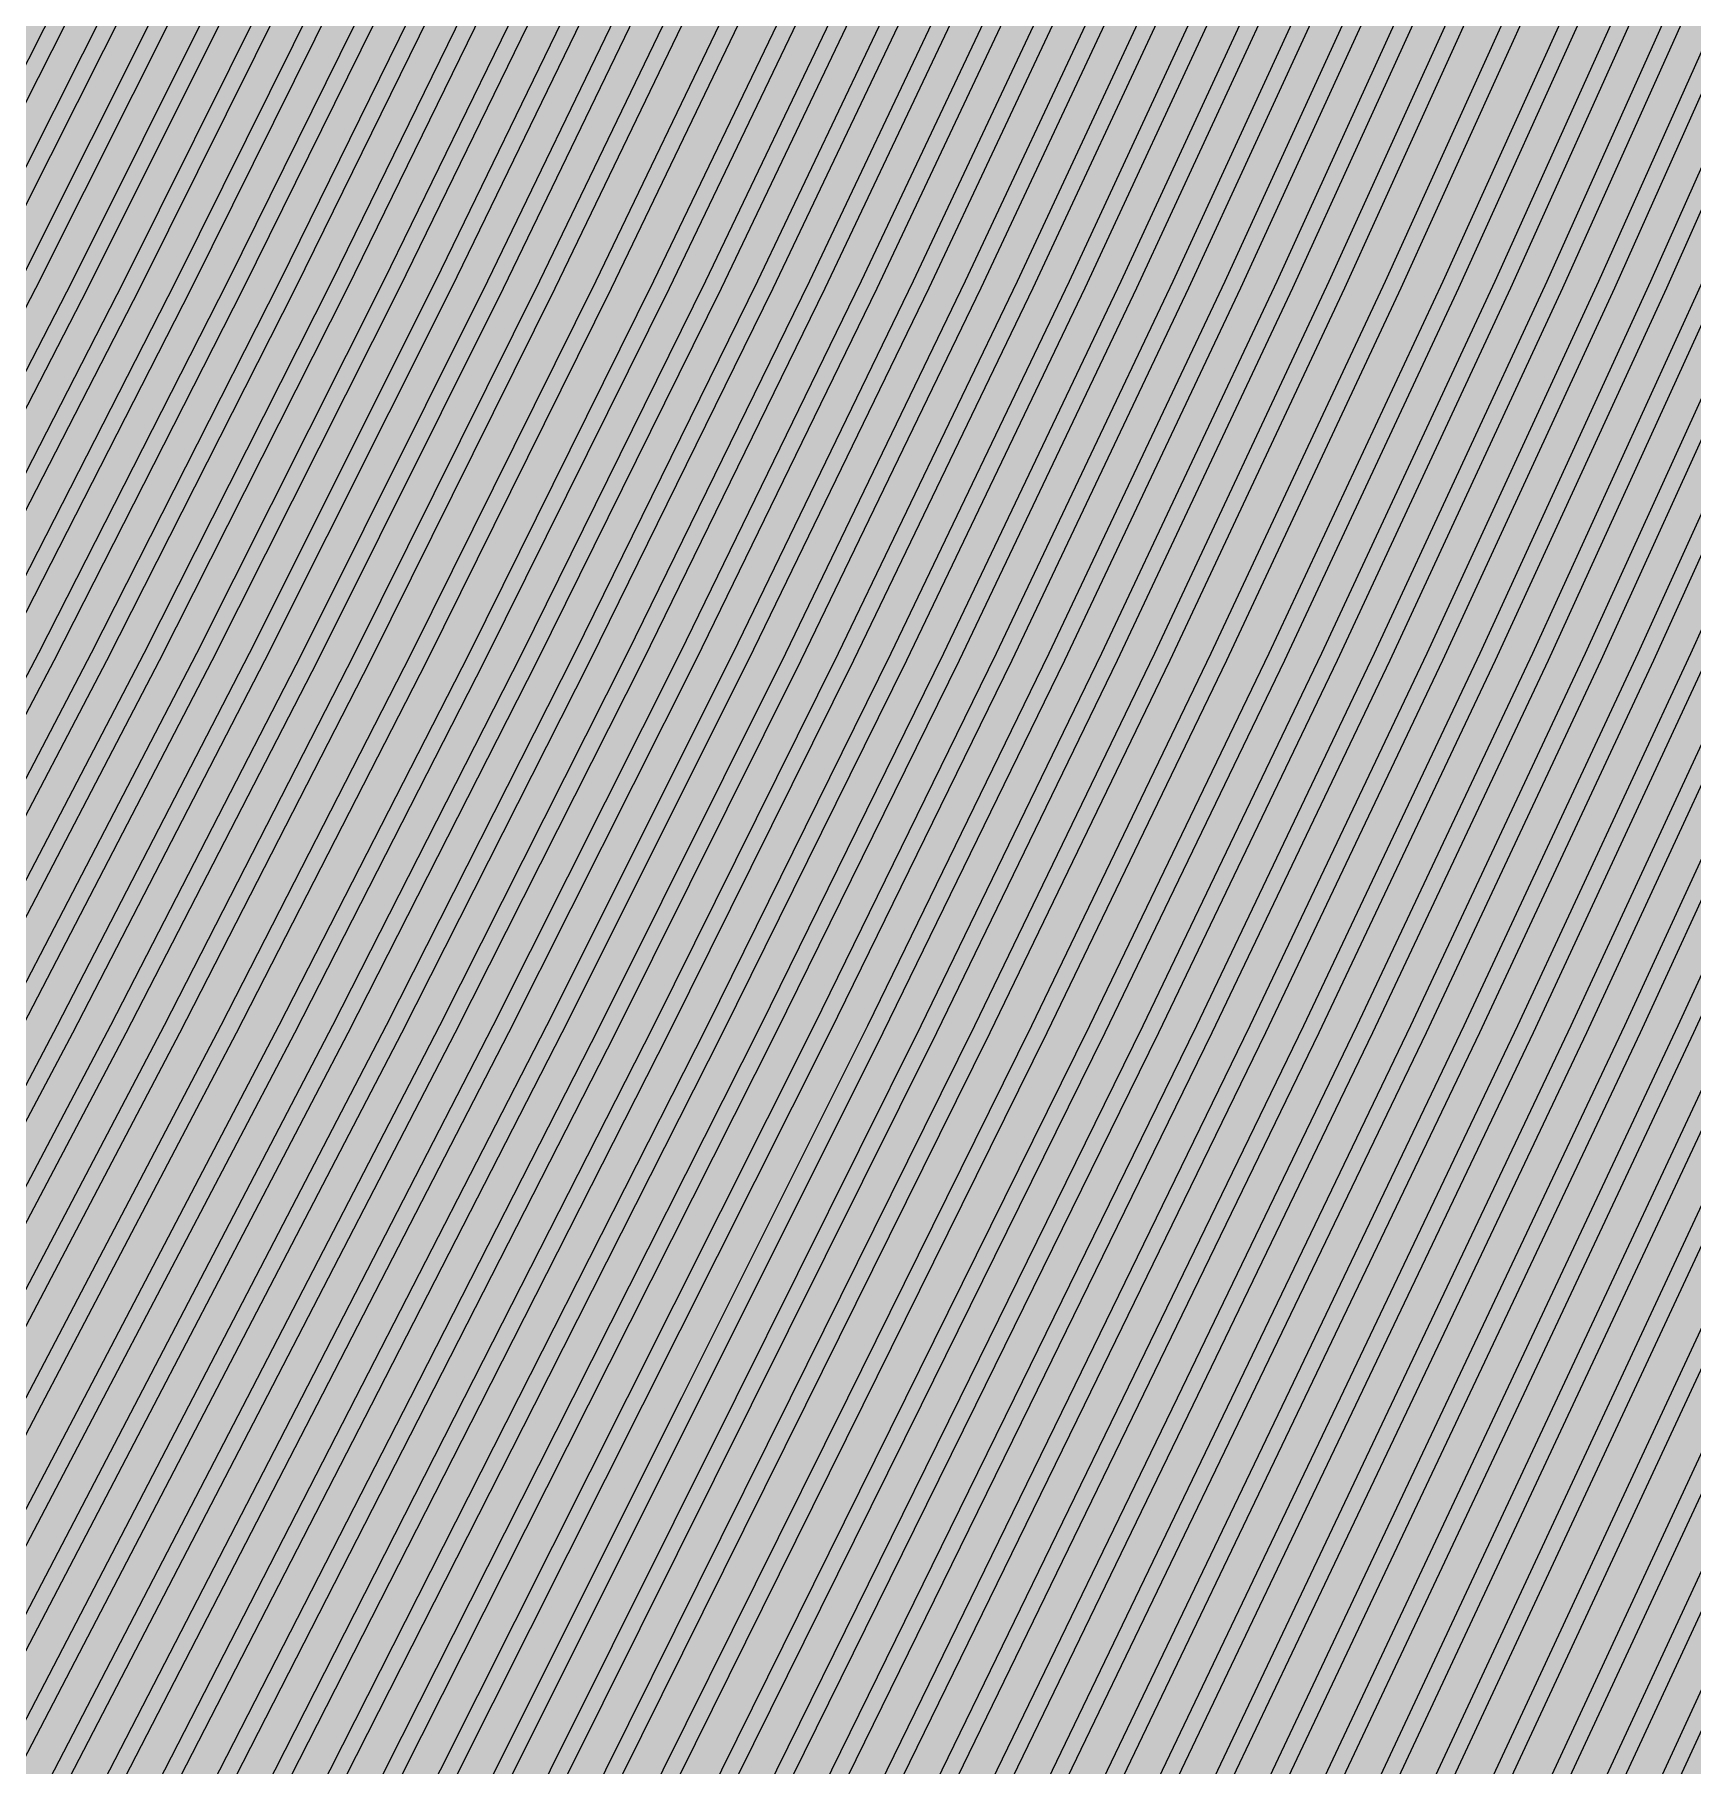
# Model space of a CAD drawing. Header units: metres. Extents: x -7231 to 10969, y -37556 to 1873.
# Drawn here: x -53.7 to 142.4, y -1810.8 to -1606.2 of the extents above; entities that cross this region are included whole.
import ezdxf

# ---------------------------------------------------------------- set-up
doc = ezdxf.new("R2010")
doc.units = ezdxf.units.M
doc.layers.add('Metal1', color=4, linetype='CONTINUOUS')
doc.layers.add('Polyimide', color=7, linetype='CONTINUOUS')

msp = doc.modelspace()

# ---------------------------------------------------------------- hatches: boundary and pattern name
at = {"layer": 'Polyimide'}
msp.add_hatch(color=7, dxfattribs=at).paths.add_polyline_path([(4065.69, -468), (4066.67, -501.99), (4068.51, -535.99), (4071.41, -569.99), (4075.54, -603.99), (4081.04, -637.99), (4088.01, -671.99), (4096.52, -705.98), (4106.62, -739.98), (4118.33, -773.98), (4131.63, -807.98), (4146.49, -841.98), (4162.87, -875.98), (4180.68, -909.97), (4199.83, -943.97), (4220.22, -977.97), (4241.73, -1011.97), (4264.21, -1045.97), (4287.52, -1079.96), (4311.51, -1113.96), (4336.01, -1147.96), (4360.86, -1181.96), (4385.88, -1215.96), (4410.89, -1249.96), (4435.74, -1283.95), (4460.24, -1317.95), (4484.23, -1351.95), (4507.54, -1385.95), (4530.02, -1419.95), (4551.53, -1453.94), (4571.92, -1487.94), (4591.07, -1521.94), (4608.88, -1555.94), (4625.26, -1589.94), (4640.12, -1623.94), (4653.42, -1657.93), (4665.13, -1691.93), (4675.23, -1725.93), (4683.74, -1759.93), (4690.71, -1793.93), (4696.21, -1827.93), (4700.34, -1861.92), (4703.24, -1895.92), (4705.08, -1929.92), (4706.06, -1963.92), (4706.44, -1997.92), (4706.5, -2031.91), (4706.5, -4793.02), (4709.95, -4838.39), (4720.22, -4882.71), (4737.08, -4924.98), (4760.13, -4964.2), (4788.85, -4999.49), (4822.58, -5030.03), (4860.53, -5055.12), (4901.85, -5074.18), (4901.85, -5074.18), (4970.68, -5105.23), (5034.7, -5145.26), (5092.76, -5193.54), (5143.8, -5249.19), (5186.89, -5311.2), (5221.24, -5378.44), (5246.23, -5449.69), (5261.41, -5523.66), (5266.5, -5599), (5261.41, -5674.34), (5246.23, -5748.31), (5221.24, -5819.56), (5186.89, -5886.8), (5143.8, -5948.81), (5092.76, -6004.46), (5034.7, -6052.74), (4970.68, -6092.77), (4901.85, -6123.82), (4860.53, -6142.88), (4822.58, -6167.97), (4788.85, -6198.51), (4760.13, -6233.8), (4737.08, -6273.02), (4720.22, -6315.29), (4709.95, -6359.61), (4706.5, -6404.98), (4706.5, -9221.52), (4709.95, -9266.88), (4720.22, -9311.21), (4737.08, -9353.47), (4760.13, -9392.7), (4788.85, -9427.98), (4822.58, -9458.52), (4860.53, -9483.61), (4901.85, -9502.67), (4970.68, -9533.72), (5034.7, -9573.75), (5092.76, -9622.03), (5143.8, -9677.68), (5186.89, -9739.69), (5221.24, -9806.94), (5246.23, -9878.19), (5261.41, -9952.16), (5266.5, -10027.49), (5261.41, -10102.83), (5246.23, -10176.8), (5221.24, -10248.05), (5186.89, -10315.3), (5143.8, -10377.31), (5092.76, -10432.96), (5034.7, -10481.24), (4970.68, -10521.27), (4901.85, -10552.32), (4860.53, -10571.38), (4822.58, -10596.46), (4788.85, -10627), (4760.13, -10662.29), (4737.08, -10701.52), (4720.22, -10743.78), (4709.95, -10788.1), (4706.5, -10833.47), (4706.5, -13650.01), (4709.95, -13695.38), (4720.22, -13739.7), (4737.08, -13781.96), (4760.13, -13821.19), (4788.85, -13856.48), (4822.58, -13887.02), (4860.53, -13912.11), (4901.85, -13931.17), (4970.68, -13962.22), (5034.7, -14002.25), (5092.76, -14050.53), (5143.8, -14106.18), (5186.89, -14168.19), (5221.24, -14235.43), (5246.23, -14306.68), (5261.41, -14380.65), (5266.5, -14455.99), (5261.41, -14531.33), (5246.23, -14605.29), (5221.24, -14676.55), (5186.89, -14743.79), (5143.8, -14805.8), (5092.76, -14861.45), (5034.7, -14909.73), (4970.68, -14949.76), (4901.85, -14980.81), (4860.53, -14999.87), (4822.58, -15024.96), (4788.85, -15055.5), (4760.13, -15090.79), (4737.08, -15130.01), (4720.22, -15172.27), (4709.95, -15216.6), (4706.5, -15261.97), (4706.5, -15455.99), (4720.95, -15750.04), (4764.14, -16041.26), (4835.68, -16326.84), (4934.86, -16604.04), (5060.74, -16870.18), (5212.09, -17122.7), (5387.47, -17359.17), (5585.18, -17577.31), (5803.32, -17775.02), (6039.79, -17950.4), (6292.31, -18101.75), (6558.45, -18227.63), (6835.65, -18326.81), (7121.23, -18398.34), (7412.45, -18441.54), (7706.5, -18455.99), (9969.01, -18455.99), (10047.42, -18459.84), (10125.08, -18471.36), (10201.23, -18490.44), (10275.15, -18516.89), (10346.12, -18550.45), (10413.46, -18590.81), (10476.52, -18637.58), (10534.69, -18690.3), (10587.41, -18748.47), (10634.18, -18811.53), (10674.54, -18878.87), (10708.11, -18949.84), (10734.56, -19023.76), (10753.63, -19099.92), (10765.15, -19177.58), (10769.01, -19255.99), (10769.01, -20895.8), (10730.24, -20951.41), (10694.6, -21009.08), (10662.21, -21068.63), (10633.17, -21129.89), (10607.55, -21192.66), (10585.45, -21256.74), (10566.93, -21321.96), (10552.05, -21388.09), (10540.84, -21454.95), (10533.35, -21522.33), (10529.6, -21590.02), (10529.6, -21657.81), (10533.35, -21725.5), (10540.84, -21792.87), (10552.05, -21859.73), (10566.93, -21925.87), (10585.45, -21991.08), (10607.55, -22055.17), (10633.17, -22117.94), (10662.21, -22179.19), (10694.6, -22238.74), (10730.24, -22296.41), (10769.01, -22352.03), (10769.01, -32454.24), (10728.74, -32510.49), (10691.72, -32568.92), (10658.05, -32629.35), (10627.85, -32691.58), (10601.2, -32755.42), (10578.21, -32820.67), (10558.93, -32887.1), (10543.44, -32954.52), (10531.77, -33022.71), (10523.97, -33091.44), (10520.07, -33160.51), (10520.07, -33229.69), (10523.97, -33298.75), (10531.77, -33367.49), (10543.44, -33435.67), (10558.93, -33503.09), (10578.21, -33569.53), (10601.2, -33634.77), (10627.85, -33698.61), (10658.05, -33760.85), (10691.72, -33821.28), (10728.74, -33879.71), (10769.01, -33935.96), (10769.01, -36556), (10765.15, -36634.41), (10753.63, -36712.07), (10734.56, -36788.23), (10708.11, -36862.15), (10674.54, -36933.12), (10634.18, -37000.46), (10587.41, -37063.51), (10534.69, -37121.69), (10476.52, -37174.41), (10413.46, -37221.18), (10346.12, -37261.54), (10275.15, -37295.1), (10201.23, -37321.55), (10125.08, -37340.63), (10047.42, -37352.15), (9969.01, -37356), (-6231.01, -37356), (-6309.42, -37352.15), (-6387.08, -37340.63), (-6463.23, -37321.55), (-6537.15, -37295.1), (-6608.12, -37261.54), (-6675.46, -37221.18), (-6738.52, -37174.41), (-6796.69, -37121.69), (-6849.41, -37063.51), (-6896.18, -37000.46), (-6936.54, -36933.12), (-6970.11, -36862.15), (-6996.56, -36788.23), (-7015.63, -36712.07), (-7027.15, -36634.41), (-7031.01, -36556), (-7031.01, -33936), (-6990.74, -33879.75), (-6953.7, -33821.31), (-6920.03, -33760.88), (-6889.82, -33698.64), (-6863.18, -33634.8), (-6840.18, -33569.55), (-6820.9, -33503.11), (-6805.4, -33435.69), (-6793.74, -33367.49), (-6785.94, -33298.75), (-6782.03, -33229.68), (-6782.03, -33160.5), (-6785.94, -33091.43), (-6793.74, -33022.69), (-6805.4, -32954.5), (-6820.9, -32887.07), (-6840.18, -32820.63), (-6863.18, -32755.39), (-6889.82, -32691.54), (-6920.03, -32629.3), (-6953.7, -32568.87), (-6990.74, -32510.43), (-7031.01, -32454.18), (-7031.01, -22364.83), (-6990.74, -22308.58), (-6953.7, -22250.14), (-6920.03, -22189.71), (-6889.82, -22127.47), (-6863.18, -22063.62), (-6840.18, -21998.38), (-6820.9, -21931.94), (-6805.4, -21864.51), (-6793.74, -21796.32), (-6785.94, -21727.58), (-6782.03, -21658.51), (-6782.03, -21589.33), (-6785.94, -21520.26), (-6793.74, -21451.52), (-6805.4, -21383.32), (-6820.9, -21315.9), (-6840.18, -21249.46), (-6863.18, -21184.21), (-6889.82, -21120.37), (-6920.03, -21058.13), (-6953.7, -20997.7), (-6990.74, -20939.26), (-7031.01, -20883.01), (-7031.01, -19255.99), (-7027.15, -19177.58), (-7015.63, -19099.92), (-6996.56, -19023.76), (-6970.11, -18949.84), (-6936.54, -18878.87), (-6896.18, -18811.53), (-6849.41, -18748.47), (-6796.69, -18690.3), (-6738.52, -18637.58), (-6675.46, -18590.81), (-6608.12, -18550.45), (-6537.15, -18516.89), (-6463.23, -18490.44), (-6387.08, -18471.36), (-6309.42, -18459.84), (-6231.01, -18455.99), (-3968.5, -18455.99), (-3674.45, -18441.54), (-3383.23, -18398.34), (-3097.65, -18326.81), (-2820.45, -18227.63), (-2554.31, -18101.75), (-2301.79, -17950.4), (-2065.32, -17775.02), (-1847.18, -17577.31), (-1649.47, -17359.17), (-1474.09, -17122.7), (-1322.74, -16870.18), (-1196.86, -16604.04), (-1097.68, -16326.84), (-1026.14, -16041.26), (-982.95, -15750.04), (-968.5, -15455.99), (-968.5, -15261.97), (-971.95, -15216.6), (-982.22, -15172.27), (-999.08, -15130.01), (-1022.13, -15090.79), (-1050.85, -15055.5), (-1084.58, -15024.96), (-1122.53, -14999.87), (-1163.85, -14980.81), (-1232.68, -14949.76), (-1296.7, -14909.73), (-1354.76, -14861.45), (-1405.8, -14805.8), (-1448.89, -14743.79), (-1483.24, -14676.55), (-1508.23, -14605.29), (-1523.41, -14531.33), (-1528.5, -14455.99), (-1523.41, -14380.65), (-1508.23, -14306.68), (-1483.24, -14235.43), (-1448.89, -14168.19), (-1405.8, -14106.18), (-1354.76, -14050.53), (-1296.7, -14002.25), (-1232.68, -13962.22), (-1163.85, -13931.17), (-1122.53, -13912.11), (-1084.58, -13887.02), (-1050.85, -13856.48), (-1022.13, -13821.19), (-999.08, -13781.96), (-982.22, -13739.7), (-971.95, -13695.38), (-968.5, -13650.01), (-968.5, -12309.64), (-971.95, -12264.27), (-982.22, -12219.94), (-999.08, -12177.68), (-1022.13, -12138.46), (-1050.85, -12103.17), (-1084.58, -12072.63), (-1122.53, -12047.54), (-1163.85, -12028.48), (-1232.68, -11997.43), (-1296.7, -11957.4), (-1354.76, -11909.12), (-1405.8, -11853.47), (-1448.89, -11791.46), (-1483.24, -11724.22), (-1508.23, -11652.96), (-1523.41, -11579), (-1528.5, -11503.66), (-1523.41, -11428.32), (-1508.23, -11354.35), (-1483.24, -11283.1), (-1448.89, -11215.86), (-1405.8, -11153.85), (-1354.76, -11098.2), (-1296.7, -11049.92), (-1232.68, -11009.89), (-1163.85, -10978.84), (-1122.53, -10959.78), (-1084.58, -10934.69), (-1050.85, -10904.15), (-1022.13, -10868.86), (-999.08, -10829.63), (-982.22, -10787.37), (-971.95, -10743.05), (-968.5, -10697.68), (-968.5, -9357.31), (-971.95, -9311.94), (-982.22, -9267.62), (-999.08, -9225.35), (-1022.13, -9186.13), (-1050.85, -9150.84), (-1084.58, -9120.3), (-1122.53, -9095.21), (-1163.85, -9076.15), (-1163.85, -9076.15), (-1232.68, -9045.1), (-1296.7, -9005.07), (-1354.76, -8956.79), (-1405.8, -8901.14), (-1448.89, -8839.13), (-1483.24, -8771.89), (-1508.23, -8700.64), (-1523.41, -8626.67), (-1528.5, -8551.33), (-1523.41, -8475.99), (-1508.23, -8402.02), (-1483.24, -8330.77), (-1448.89, -8263.53), (-1405.8, -8201.52), (-1354.76, -8145.87), (-1296.7, -8097.59), (-1232.68, -8057.56), (-1163.85, -8026.51), (-1163.85, -8026.51), (-1122.53, -8007.45), (-1084.58, -7982.36), (-1050.85, -7951.82), (-1022.13, -7916.53), (-999.08, -7877.31), (-982.22, -7835.04), (-971.95, -7790.72), (-968.5, -7745.35), (-968.5, -6404.98), (-971.95, -6359.61), (-982.22, -6315.29), (-999.08, -6273.02), (-1022.13, -6233.8), (-1050.85, -6198.51), (-1084.58, -6167.97), (-1122.53, -6142.88), (-1163.85, -6123.82), (-1163.85, -6123.82), (-1232.68, -6092.77), (-1296.7, -6052.74), (-1354.76, -6004.46), (-1405.8, -5948.81), (-1448.89, -5886.8), (-1483.24, -5819.56), (-1508.23, -5748.31), (-1523.41, -5674.34), (-1528.5, -5599), (-1523.41, -5523.66), (-1508.23, -5449.69), (-1483.24, -5378.44), (-1448.89, -5311.2), (-1405.8, -5249.19), (-1354.76, -5193.54), (-1296.7, -5145.26), (-1232.68, -5105.23), (-1163.85, -5074.18), (-1163.85, -5074.18), (-1122.53, -5055.12), (-1084.58, -5030.03), (-1050.85, -4999.49), (-1022.13, -4964.2), (-999.08, -4924.98), (-982.22, -4882.71), (-971.95, -4838.39), (-968.5, -4793.02), (-968.5, -2031.91), (-968.44, -1997.92), (-968.06, -1963.92), (-967.05, -1929.92), (-965.18, -1895.92), (-962.22, -1861.92), (-958.01, -1827.93), (-952.41, -1793.93), (-945.31, -1759.93), (-936.64, -1725.93), (-926.35, -1691.93), (-914.43, -1657.93), (-900.88, -1623.94), (-885.74, -1589.94), (-869.05, -1555.94), (-850.91, -1521.94), (-831.4, -1487.94), (-810.63, -1453.94), (-788.72, -1419.95), (-765.82, -1385.95), (-742.07, -1351.95), (-717.63, -1317.95), (-692.67, -1283.95), (-667.36, -1249.96), (-641.88, -1215.96), (-616.39, -1181.96), (-591.08, -1147.96), (-566.12, -1113.96), (-541.68, -1079.96), (-517.93, -1045.97), (-495.03, -1011.97), (-473.12, -977.97), (-452.35, -943.97), (-432.84, -909.97), (-414.7, -875.98), (-398.01, -841.98), (-382.87, -807.98), (-369.32, -773.98), (-357.4, -739.98), (-347.11, -705.98), (-338.44, -671.99), (-331.34, -637.99), (-325.74, -603.99), (-321.53, -569.99), (-318.57, -535.99), (-316.7, -501.99), (-315.69, -468), (-315.31, -434), (-315.25, -400), (-315.25, 401), (-315.25, 451), (-315.25, 1644), (-270.25, 1644), (-270.03, 1637.13), (-269.35, 1630.29), (-268.23, 1623.52), (-266.67, 1616.82), (-264.68, 1610.25), (-262.26, 1603.82), (-259.42, 1597.56), (-256.18, 1591.5), (-252.55, 1585.67), (-248.55, 1580.08), (-244.19, 1574.77), (-239.5, 1569.75), (-234.48, 1565.06), (-229.17, 1560.7), (-223.58, 1556.7), (-217.75, 1553.07), (-211.69, 1549.83), (-205.43, 1546.99), (-199, 1544.57), (-192.43, 1542.58), (-185.73, 1541.02), (-178.96, 1539.9), (-172.12, 1539.22), (-165.25, 1539), (-158.38, 1539.22), (-151.54, 1539.9), (-144.77, 1541.02), (-138.07, 1542.58), (-131.5, 1544.57), (-125.07, 1546.99), (-118.81, 1549.83), (-112.75, 1553.07), (-106.92, 1556.7), (-101.33, 1560.7), (-96.02, 1565.06), (-91, 1569.75), (-86.31, 1574.77), (-81.95, 1580.08), (-77.95, 1585.67), (-74.32, 1591.5), (-71.08, 1597.56), (-68.24, 1603.82), (-65.82, 1610.25), (-63.83, 1616.82), (-62.27, 1623.52), (-61.15, 1630.29), (-60.47, 1637.13), (-60.25, 1644), (1853, 1644), (1853, 1573), (3815.25, 1573), (3815.46, 1579.54), (3816.11, 1586.05), (3817.17, 1592.51), (3818.66, 1598.88), (3820.56, 1605.14), (3822.86, 1611.27), (3825.56, 1617.23), (3828.65, 1623), (3832.1, 1628.56), (3835.91, 1633.88), (3840.07, 1638.93), (3844.54, 1643.71), (3849.32, 1648.18), (3854.37, 1652.34), (3859.69, 1656.15), (3865.25, 1659.6), (3871.02, 1662.69), (3876.98, 1665.39), (3883.11, 1667.69), (3889.37, 1669.59), (3895.74, 1671.08), (3902.2, 1672.14), (3908.71, 1672.79), (3915.25, 1673), (3921.79, 1672.79), (3928.3, 1672.14), (3934.76, 1671.08), (3941.13, 1669.59), (3947.39, 1667.69), (3953.52, 1665.39), (3959.48, 1662.69), (3965.25, 1659.6), (3970.81, 1656.15), (3976.13, 1652.34), (3981.18, 1648.18), (3985.96, 1643.71), (3990.43, 1638.93), (3994.59, 1633.88), (3998.4, 1628.56), (4001.85, 1623), (4004.94, 1617.23), (4007.64, 1611.27), (4009.94, 1605.14), (4011.84, 1598.88), (4013.33, 1592.51), (4014.39, 1586.05), (4015.04, 1579.54), (4015.25, 1573), (4065.25, 1573), (4065.25, 451), (4065.25, 401), (4065.25, -400), (4065.31, -434), (4065.69, -468)])

# ---------------------------------------------------------------- linework, layer by layer
at = {"layer": 'Metal1'}
for points in [[(-284.5, -16631.91), (-284.5, -2031.66), (-260.07, -1987.41), (-235.77, -1943.39), (-211.46, -1899.37), (-187.16, -1855.36), (-162.85, -1811.34), (-138.55, -1767.32), (-114.3, -1723.3), (-90.63, -1679.29), (-67.68, -1635.29), (-45.43, -1591.28), (-23.88, -1547.27), (-3.02, -1503.26), (17.16, -1459.26), (36.67, -1415.25), (55.53, -1371.24)], [(-277.5, -16631.91), (-277.5, -2031.66), (-253.17, -1987.41), (-228.96, -1943.39), (-204.75, -1899.38), (-180.54, -1855.36), (-156.33, -1811.34), (-132.13, -1767.32), (-107.97, -1723.3), (-84.39, -1679.3), (-61.53, -1635.29), (-39.37, -1591.28), (-17.91, -1547.27), (2.87, -1503.26), (22.97, -1459.26), (42.41, -1415.25), (61.19, -1371.24)], [(-270.5, -16631.91), (-270.5, -2031.66), (-246.26, -1987.42), (-222.15, -1943.4), (-198.04, -1899.38), (-173.93, -1855.36), (-149.81, -1811.34), (-125.7, -1767.32), (-101.64, -1723.31), (-78.16, -1679.3), (-55.39, -1635.29), (-33.32, -1591.28), (-11.94, -1547.27), (8.76, -1503.27), (28.78, -1459.26), (48.14, -1415.25), (66.84, -1371.24)], [(-263.5, -16631.91), (-263.5, -2031.66), (-239.36, -1987.42), (-215.34, -1943.4), (-191.33, -1899.38), (-167.31, -1855.36), (-143.29, -1811.34), (-119.28, -1767.32), (-95.31, -1723.31), (-71.92, -1679.3), (-49.24, -1635.29), (-27.26, -1591.28), (-5.97, -1547.28), (14.64, -1503.27), (34.59, -1459.26), (53.87, -1415.25), (72.5, -1371.24)], [(-256.5, -16631.91), (-256.5, -2031.66), (-232.46, -1987.42), (-208.54, -1943.4), (-184.62, -1899.38), (-160.7, -1855.36), (-136.77, -1811.34), (-112.85, -1767.32), (-88.98, -1723.31), (-65.69, -1679.3), (-43.1, -1635.29), (-21.2, -1591.28), (0, -1547.28), (20.53, -1503.27), (40.4, -1459.26), (59.6, -1415.25), (78.16, -1371.25)], [(-249.5, -16631.91), (-249.5, -2031.66), (-225.55, -1987.42), (-201.73, -1943.4), (-177.9, -1899.38), (-154.08, -1855.36), (-130.25, -1811.34), (-106.43, -1767.32), (-82.65, -1723.31), (-59.45, -1679.3), (-36.95, -1635.29), (-15.15, -1591.29), (5.97, -1547.28), (26.42, -1503.27), (46.21, -1459.26), (65.34, -1415.25), (83.82, -1371.25)], [(57.37, -1372.02), (38.51, -1416.05), (18.98, -1460.08), (-1.21, -1504.11), (-22.08, -1548.14), (-43.64, -1592.17), (-65.9, -1636.2), (-88.86, -1680.23), (-112.54, -1724.26), (-136.8, -1768.28), (-161.1, -1812.3), (-185.41, -1856.32), (-209.71, -1900.34), (-234.02, -1944.36), (-258.32, -1988.38), (-282.5, -2032.17), (-282.5, -16631.91)], [(63.03, -1372.02), (44.24, -1416.05), (24.79, -1460.08), (4.68, -1504.11), (-16.11, -1548.14), (-37.58, -1592.17), (-59.75, -1636.2), (-82.62, -1680.23), (-106.21, -1724.26), (-130.37, -1768.28), (-154.58, -1812.3), (-178.79, -1856.32), (-203, -1900.34), (-227.21, -1944.36), (-251.42, -1988.38), (-275.5, -2032.17), (-275.5, -16631.91)], [(68.69, -1372.01), (49.97, -1416.04), (30.6, -1460.08), (10.57, -1504.11), (-10.14, -1548.14), (-31.52, -1592.17), (-53.6, -1636.2), (-76.39, -1680.23), (-99.88, -1724.26), (-123.95, -1768.28), (-148.06, -1812.3), (-172.17, -1856.32), (-196.28, -1900.34), (-220.4, -1944.36), (-244.51, -1988.38), (-268.5, -2032.17), (-268.5, -16631.91)], [(74.35, -1372.01), (55.71, -1416.04), (36.42, -1460.07), (16.46, -1504.1), (-4.16, -1548.13), (-25.47, -1592.17), (-47.46, -1636.2), (-70.15, -1680.23), (-93.55, -1724.26), (-117.52, -1768.28), (-141.54, -1812.3), (-165.56, -1856.32), (-189.57, -1900.34), (-213.59, -1944.36), (-237.61, -1988.37), (-261.5, -2032.17), (-261.5, -16631.91)], [(80.01, -1372.01), (61.44, -1416.04), (42.23, -1460.07), (22.35, -1504.1), (1.81, -1548.13), (-19.41, -1592.16), (-41.31, -1636.19), (-63.91, -1680.22), (-87.22, -1724.25), (-111.1, -1768.28), (-135.02, -1812.3), (-158.94, -1856.32), (-182.86, -1900.34), (-206.78, -1944.35), (-230.7, -1988.37), (-254.5, -2032.17), (-254.5, -16631.91)], [(85.67, -1372.01), (67.18, -1416.04), (48.04, -1460.07), (28.24, -1504.1), (7.78, -1548.13), (-13.35, -1592.16), (-35.17, -1636.19), (-57.68, -1680.22), (-80.89, -1724.25), (-104.67, -1768.28), (-128.5, -1812.3), (-152.32, -1856.31), (-176.15, -1900.33), (-199.97, -1944.35), (-223.8, -1988.37), (-247.5, -2032.17), (-247.5, -16631.91)], [(-242.5, -16631.91), (-242.5, -2031.66), (-218.65, -1987.42), (-194.92, -1943.4), (-171.19, -1899.38), (-147.46, -1855.36), (-123.73, -1811.34), (-100.01, -1767.33), (-76.33, -1723.31), (-53.22, -1679.3), (-30.81, -1635.3), (-9.09, -1591.29), (11.95, -1547.28), (32.31, -1503.27), (52.02, -1459.26), (71.07, -1415.26), (89.48, -1371.25)], [(91.33, -1372.01), (72.91, -1416.04), (53.85, -1460.07), (34.13, -1504.1), (13.76, -1548.13), (-7.29, -1592.16), (-29.02, -1636.19), (-51.44, -1680.22), (-74.56, -1724.25), (-98.24, -1768.27), (-121.97, -1812.29), (-145.7, -1856.31), (-169.43, -1900.33), (-193.16, -1944.35), (-216.89, -1988.37), (-240.5, -2032.17), (-240.5, -16631.91)], [(-235.5, -16631.91), (-235.5, -2031.66), (-211.75, -1987.42), (-188.11, -1943.4), (-164.48, -1899.38), (-140.85, -1855.37), (-117.21, -1811.35), (-93.58, -1767.33), (-70, -1723.31), (-46.98, -1679.3), (-24.66, -1635.3), (-3.03, -1591.29), (17.92, -1547.28), (38.2, -1503.27), (57.83, -1459.27), (76.8, -1415.26), (95.14, -1371.25)], [(96.99, -1372.01), (78.64, -1416.04), (59.66, -1460.07), (40.02, -1504.1), (19.73, -1548.13), (-1.23, -1592.16), (-22.88, -1636.19), (-45.2, -1680.22), (-68.23, -1724.25), (-91.82, -1768.27), (-115.45, -1812.29), (-139.09, -1856.31), (-162.72, -1900.33), (-186.35, -1944.35), (-209.99, -1988.37), (-233.5, -2032.17), (-233.5, -16631.91)], [(-228.5, -16631.91), (-228.5, -2031.66), (-204.84, -1987.42), (-181.31, -1943.41), (-157.77, -1899.39), (-134.23, -1855.37), (-110.69, -1811.35), (-87.16, -1767.33), (-63.67, -1723.31), (-40.75, -1679.31), (-18.52, -1635.3), (3.02, -1591.29), (23.89, -1547.28), (44.09, -1503.27), (63.64, -1459.27), (82.54, -1415.26), (100.8, -1371.25)], [(102.65, -1372.01), (84.38, -1416.04), (65.47, -1460.07), (45.91, -1504.1), (25.7, -1548.13), (4.82, -1592.16), (-16.73, -1636.19), (-38.97, -1680.22), (-61.9, -1724.25), (-85.39, -1768.27), (-108.93, -1812.29), (-132.47, -1856.31), (-156.01, -1900.33), (-179.54, -1944.35), (-203.08, -1988.37), (-226.5, -2032.17), (-226.5, -16631.91)], [(-221.5, -16631.91), (-221.5, -2031.67), (-197.94, -1987.43), (-174.5, -1943.41), (-151.06, -1899.39), (-127.62, -1855.37), (-104.17, -1811.35), (-80.73, -1767.33), (-57.34, -1723.32), (-34.51, -1679.31), (-12.38, -1635.3), (9.08, -1591.29), (29.86, -1547.28), (49.98, -1503.28), (69.45, -1459.27), (88.27, -1415.26), (106.45, -1371.25)], [(108.31, -1372.01), (90.11, -1416.04), (71.28, -1460.07), (51.8, -1504.1), (31.67, -1548.13), (10.88, -1592.16), (-10.58, -1636.19), (-32.73, -1680.22), (-55.57, -1724.25), (-78.97, -1768.27), (-102.41, -1812.29), (-125.85, -1856.31), (-149.29, -1900.33), (-172.73, -1944.35), (-196.18, -1988.37), (-219.5, -2032.16), (-219.5, -16631.91)], [(-214.5, -16631.91), (-214.5, -2031.67), (-191.04, -1987.43), (-167.69, -1943.41), (-144.35, -1899.39), (-121, -1855.37), (-97.66, -1811.35), (-74.31, -1767.33), (-51.01, -1723.32), (-28.28, -1679.31), (-6.23, -1635.3), (15.14, -1591.29), (35.83, -1547.29), (55.87, -1503.28), (75.26, -1459.27), (94, -1415.26), (112.11, -1371.25)], [(113.97, -1372), (95.85, -1416.03), (77.09, -1460.06), (57.7, -1504.09), (37.65, -1548.13), (16.94, -1592.16), (-4.44, -1636.19), (-26.5, -1680.22), (-49.24, -1724.24), (-72.54, -1768.27), (-95.89, -1812.29), (-119.23, -1856.31), (-142.58, -1900.33), (-165.93, -1944.35), (-189.27, -1988.36), (-212.5, -2032.16), (-212.5, -16631.91)], [(-207.5, -16631.91), (-207.5, -2031.67), (-184.13, -1987.43), (-160.88, -1943.41), (-137.63, -1899.39), (-114.39, -1855.37), (-91.14, -1811.35), (-67.89, -1767.33), (-44.69, -1723.32), (-22.04, -1679.31), (-0.09, -1635.3), (21.19, -1591.29), (41.8, -1547.29), (61.76, -1503.28), (81.07, -1459.27), (99.73, -1415.26), (117.77, -1371.26)], [(119.63, -1372), (101.58, -1416.03), (82.9, -1460.06), (63.59, -1504.09), (43.62, -1548.12), (23, -1592.15), (1.71, -1636.18), (-20.26, -1680.21), (-42.91, -1724.24), (-66.12, -1768.27), (-89.37, -1812.29), (-112.62, -1856.31), (-135.87, -1900.32), (-159.12, -1944.34), (-182.37, -1988.36), (-205.5, -2032.16), (-205.5, -16631.91)], [(-200.5, -16631.91), (-200.5, -2031.67), (-177.23, -1987.43), (-154.08, -1943.41), (-130.92, -1899.39), (-107.77, -1855.37), (-84.62, -1811.35), (-61.46, -1767.34), (-38.36, -1723.32), (-15.81, -1679.31), (6.06, -1635.3), (27.25, -1591.3), (47.78, -1547.29), (67.65, -1503.28), (86.88, -1459.27), (105.47, -1415.26), (123.43, -1371.26)], [(125.29, -1372), (107.31, -1416.03), (88.71, -1460.06), (69.48, -1504.09), (49.59, -1548.12), (29.06, -1592.15), (7.85, -1636.18), (-14.02, -1680.21), (-36.58, -1724.24), (-59.69, -1768.27), (-82.85, -1812.28), (-106, -1856.3), (-129.15, -1900.32), (-152.31, -1944.34), (-175.46, -1988.36), (-198.5, -2032.16), (-198.5, -16631.91)], [(-193.5, -16631.91), (-193.5, -2031.67), (-170.27, -1987.43), (-147.15, -1943.41), (-124.04, -1899.39), (-100.92, -1855.37), (-77.81, -1811.35), (-54.69, -1767.34), (-31.63, -1723.32), (-9.11, -1679.31), (12.71, -1635.3), (33.87, -1591.3), (54.36, -1547.29), (74.2, -1503.28), (93.4, -1459.27), (111.96, -1415.26), (129.89, -1371.26)], [(131.75, -1372), (113.81, -1416.03), (95.24, -1460.06), (76.03, -1504.09), (56.18, -1548.12), (35.68, -1592.15), (14.51, -1636.18), (-7.33, -1680.21), (-29.85, -1724.24), (-52.92, -1768.26), (-76.04, -1812.28), (-99.15, -1856.3), (-122.27, -1900.32), (-145.38, -1944.34), (-168.5, -1988.36), (-191.5, -2032.16), (-191.5, -16631.91)], [(-186.5, -16631.91), (-186.5, -2031.67), (-163.29, -1987.43), (-140.19, -1943.41), (-117.1, -1899.39), (-94, -1855.37), (-70.9, -1811.35), (-47.81, -1767.34), (-24.76, -1723.32), (-2.27, -1679.31), (19.54, -1635.3), (40.68, -1591.3), (61.16, -1547.29), (80.98, -1503.28), (100.16, -1459.27), (118.71, -1415.27), (136.62, -1371.26)], [(138.48, -1372), (120.55, -1416.03), (102, -1460.06), (82.81, -1504.09), (62.98, -1548.12), (42.49, -1592.15), (21.34, -1636.18), (-0.48, -1680.21), (-22.98, -1724.24), (-46.04, -1768.26), (-69.13, -1812.28), (-92.23, -1856.3), (-115.33, -1900.32), (-138.42, -1944.34), (-161.52, -1988.36), (-184.5, -2032.16), (-184.5, -16631.91)], [(-179.5, -16631.91), (-179.5, -2031.67), (-156.39, -1987.43), (-133.39, -1943.41), (-110.38, -1899.39), (-87.38, -1855.38), (-64.38, -1811.36), (-41.38, -1767.34), (-18.43, -1723.32), (3.97, -1679.31), (25.69, -1635.31), (46.74, -1591.3), (67.13, -1547.29), (86.87, -1503.28), (105.97, -1459.27), (124.44, -1415.27), (142.28, -1371.26)], [(144.14, -1372), (126.29, -1416.03), (107.81, -1460.06), (88.7, -1504.09), (68.95, -1548.12), (48.55, -1592.15), (27.49, -1636.18), (5.76, -1680.21), (-16.65, -1724.24), (-39.61, -1768.26), (-62.61, -1812.28), (-85.61, -1856.3), (-108.61, -1900.32), (-131.61, -1944.34), (-154.61, -1988.36), (-177.5, -2032.16), (-177.5, -16631.91)], [(-172.5, -16631.91), (-172.5, -2031.67), (-149.48, -1987.43), (-126.58, -1943.41), (-103.67, -1899.4), (-80.77, -1855.38), (-57.86, -1811.36), (-34.96, -1767.34), (-12.1, -1723.32), (10.2, -1679.32), (31.83, -1635.31), (52.8, -1591.3), (73.1, -1547.29), (92.76, -1503.28), (111.78, -1459.28), (130.17, -1415.27), (147.94, -1371.26)], [(149.8, -1372), (132.02, -1416.03), (113.62, -1460.06), (94.59, -1504.09), (74.92, -1548.12), (54.61, -1592.15), (33.63, -1636.18), (11.99, -1680.21), (-10.32, -1724.24), (-33.18, -1768.26), (-56.09, -1812.28), (-78.99, -1856.3), (-101.9, -1900.32), (-124.8, -1944.34), (-147.71, -1988.36), (-170.5, -2032.16), (-170.5, -16631.91)], [(-165.5, -16631.91), (-165.5, -2031.67), (-142.58, -1987.44), (-119.77, -1943.42), (-96.96, -1899.4), (-74.15, -1855.38), (-51.34, -1811.36), (-28.54, -1767.34), (-5.78, -1723.33), (16.44, -1679.32), (37.98, -1635.31), (58.85, -1591.3), (79.07, -1547.29), (98.65, -1503.29), (117.59, -1459.28), (135.91, -1415.27), (153.6, -1371.26)], [(155.46, -1372), (137.76, -1416.03), (119.43, -1460.06), (100.48, -1504.09), (80.9, -1548.12), (60.66, -1592.15), (39.78, -1636.18), (18.23, -1680.21), (-3.99, -1724.24), (-26.76, -1768.26), (-49.57, -1812.28), (-72.38, -1856.3), (-95.19, -1900.32), (-117.99, -1944.34), (-140.8, -1988.36), (-163.5, -2032.16), (-163.5, -16631.91)], [(-158.5, -16631.91), (-158.5, -2031.67), (-135.68, -1987.44), (-112.96, -1943.42), (-90.25, -1899.4), (-67.54, -1855.38), (-44.82, -1811.36), (-22.11, -1767.34), (0.55, -1723.33), (22.67, -1679.32), (44.12, -1635.31), (64.91, -1591.3), (85.05, -1547.29), (104.54, -1503.29), (123.4, -1459.28), (141.64, -1415.27), (159.26, -1371.26)], [(161.12, -1371.99), (143.49, -1416.03), (125.24, -1460.06), (106.37, -1504.09), (86.87, -1548.12), (66.72, -1592.15), (45.92, -1636.18), (24.47, -1680.21), (2.34, -1724.23), (-20.33, -1768.26), (-43.05, -1812.28), (-65.76, -1856.3), (-88.47, -1900.32), (-111.19, -1944.34), (-133.9, -1988.35), (-156.5, -2032.16), (-156.5, -16631.91)], [(-151.5, -16631.91), (-151.5, -2031.67), (-128.77, -1987.44), (-106.16, -1943.42), (-83.54, -1899.4), (-60.92, -1855.38), (-38.3, -1811.36), (-15.69, -1767.34), (6.88, -1723.33), (28.91, -1679.32), (50.27, -1635.31), (70.97, -1591.3), (91.02, -1547.3), (110.43, -1503.29), (129.21, -1459.28), (147.37, -1415.27), (164.92, -1371.26)], [(166.78, -1371.99), (149.22, -1416.02), (131.06, -1460.05), (112.26, -1504.08), (92.84, -1548.11), (72.78, -1592.14), (52.07, -1636.17), (30.7, -1680.2), (8.67, -1724.23), (-13.91, -1768.26), (-36.53, -1812.28), (-59.14, -1856.3), (-81.76, -1900.31), (-104.38, -1944.33), (-126.99, -1988.35), (-149.5, -2032.16), (-149.5, -16631.91)], [(-144.5, -16631.91), (-144.5, -2031.67), (-121.87, -1987.44), (-99.35, -1943.42), (-76.83, -1899.4), (-54.31, -1855.38), (-31.78, -1811.36), (-9.26, -1767.35), (13.21, -1723.33), (35.14, -1679.32), (56.41, -1635.31), (77.02, -1591.31), (96.99, -1547.3), (116.32, -1503.29), (135.02, -1459.28), (153.1, -1415.27), (170.57, -1371.27)], [(172.44, -1371.99), (154.96, -1416.02), (136.87, -1460.05), (118.15, -1504.08), (98.82, -1548.11), (78.84, -1592.14), (58.22, -1636.17), (36.94, -1680.2), (15, -1724.23), (-7.48, -1768.26), (-30, -1812.27), (-52.53, -1856.29), (-75.05, -1900.31), (-97.57, -1944.33), (-120.09, -1988.35), (-142.5, -2032.16), (-142.5, -16631.91)], [(-137.5, -16631.91), (-137.5, -2031.67), (-114.97, -1987.44), (-92.54, -1943.42), (-70.12, -1899.4), (-47.69, -1855.38), (-25.26, -1811.37), (-2.84, -1767.35), (19.54, -1723.33), (41.38, -1679.32), (62.55, -1635.32), (83.08, -1591.31), (102.96, -1547.3), (122.21, -1503.29), (140.83, -1459.28), (158.84, -1415.27), (176.23, -1371.27)], [(178.1, -1371.99), (160.69, -1416.02), (142.68, -1460.05), (124.05, -1504.08), (104.79, -1548.11), (84.9, -1592.14), (64.36, -1636.17), (43.17, -1680.2), (21.33, -1724.23), (-1.06, -1768.25), (-23.48, -1812.27), (-45.91, -1856.29), (-68.33, -1900.31), (-90.76, -1944.33), (-113.18, -1988.35), (-135.5, -2032.15), (-135.5, -16631.91)], [(-130.5, -16631.91), (-130.5, -2031.68), (-108.06, -1987.44), (-85.73, -1943.42), (-63.4, -1899.41), (-41.07, -1855.39), (-18.74, -1811.37), (3.58, -1767.35), (25.87, -1723.33), (47.61, -1679.32), (68.7, -1635.32), (89.14, -1591.31), (108.93, -1547.3), (128.1, -1503.29), (146.64, -1459.28), (164.57, -1415.28), (181.89, -1371.27)], [(183.76, -1371.99), (166.43, -1416.02), (148.49, -1460.05), (129.94, -1504.08), (110.76, -1548.11), (90.95, -1592.14), (70.51, -1636.17), (49.41, -1680.2), (27.66, -1724.23), (5.37, -1768.25), (-16.96, -1812.27), (-39.29, -1856.29), (-61.62, -1900.31), (-83.95, -1944.33), (-106.28, -1988.35), (-128.5, -2032.15), (-128.5, -16631.91)], [(-123.5, -16631.91), (-123.5, -2031.68), (-101.16, -1987.44), (-78.93, -1943.43), (-56.69, -1899.41), (-34.46, -1855.39), (-12.23, -1811.37), (10.01, -1767.35), (32.19, -1723.34), (53.85, -1679.33), (74.84, -1635.32), (95.19, -1591.31), (114.9, -1547.3), (133.99, -1503.29), (152.45, -1459.29), (170.3, -1415.28), (187.55, -1371.27)], [(189.42, -1371.99), (172.16, -1416.02), (154.3, -1460.05), (135.83, -1504.08), (116.73, -1548.11), (97.01, -1592.14), (76.65, -1636.17), (55.65, -1680.2), (33.98, -1724.23), (11.79, -1768.25), (-10.44, -1812.27), (-32.67, -1856.29), (-54.91, -1900.31), (-77.14, -1944.33), (-99.37, -1988.35), (-121.5, -2032.15), (-121.5, -16631.91)], [(-116.5, -16631.91), (-116.5, -2031.68), (-94.26, -1987.45), (-72.12, -1943.43), (-49.98, -1899.41), (-27.84, -1855.39), (-5.71, -1811.37), (16.43, -1767.35), (38.52, -1723.34), (60.08, -1679.33), (80.99, -1635.32), (101.25, -1591.31), (120.88, -1547.3), (139.88, -1503.3), (158.26, -1459.29), (176.03, -1415.28), (193.21, -1371.27)], [(195.08, -1371.99), (177.89, -1416.02), (160.11, -1460.05), (141.72, -1504.08), (122.71, -1548.11), (103.07, -1592.14), (82.8, -1636.17), (61.88, -1680.2), (40.31, -1724.23), (18.22, -1768.25), (-3.92, -1812.27), (-26.06, -1856.29), (-48.19, -1900.31), (-70.33, -1944.33), (-92.47, -1988.34), (-114.5, -2032.15), (-114.5, -16631.91)], [(-109.5, -16631.91), (-109.5, -2031.68), (-87.35, -1987.45), (-65.31, -1943.43), (-43.27, -1899.41), (-21.23, -1855.39), (0.81, -1811.37), (22.86, -1767.35), (44.85, -1723.34), (66.32, -1679.33), (87.13, -1635.32), (107.31, -1591.31), (126.85, -1547.3), (145.77, -1503.3), (164.07, -1459.29), (181.77, -1415.28), (198.87, -1371.27)], [(200.74, -1371.99), (183.63, -1416.02), (165.92, -1460.05), (147.61, -1504.08), (128.68, -1548.11), (109.13, -1592.14), (88.95, -1636.17), (68.12, -1680.2), (46.64, -1724.22), (24.64, -1768.25), (2.6, -1812.27), (-19.44, -1856.29), (-41.48, -1900.31), (-63.52, -1944.32), (-85.56, -1988.34), (-107.5, -2032.15), (-107.5, -16631.91)], [(-102.5, -16631.91), (-102.5, -2031.68), (-80.45, -1987.45), (-58.5, -1943.43), (-36.56, -1899.41), (-14.61, -1855.39), (7.33, -1811.37), (29.28, -1767.35), (51.18, -1723.34), (72.55, -1679.33), (93.28, -1635.32), (113.36, -1591.31), (132.82, -1547.31), (151.66, -1503.3), (169.88, -1459.29), (187.5, -1415.28), (204.53, -1371.27)], [(206.4, -1371.98), (189.36, -1416.01), (171.73, -1460.04), (153.5, -1504.07), (134.65, -1548.1), (115.19, -1592.13), (95.09, -1636.16), (74.36, -1680.19), (52.97, -1724.22), (31.07, -1768.25), (9.12, -1812.27), (-12.82, -1856.28), (-34.77, -1900.3), (-56.71, -1944.32), (-78.66, -1988.34), (-100.5, -2032.15), (-100.5, -16631.91)], [(-95.5, -16631.91), (-95.5, -2031.68), (-73.55, -1987.45), (-51.7, -1943.43), (-29.85, -1899.41), (-8, -1855.39), (13.85, -1811.37), (35.7, -1767.36), (57.51, -1723.34), (78.79, -1679.33), (99.42, -1635.32), (119.42, -1591.32), (138.79, -1547.31), (157.54, -1503.3), (175.69, -1459.29), (193.23, -1415.28), (210.18, -1371.27)], [(212.05, -1371.98), (195.1, -1416.01), (177.54, -1460.04), (159.39, -1504.07), (140.63, -1548.1), (121.24, -1592.13), (101.24, -1636.16), (80.59, -1680.19), (59.3, -1724.22), (37.5, -1768.24), (15.65, -1812.26), (-6.2, -1856.28), (-28.05, -1900.3), (-49.9, -1944.32), (-71.75, -1988.34), (-93.5, -2032.15), (-93.5, -16631.91)], [(-88.5, -16631.91), (-88.5, -2031.68), (-66.58, -1987.45), (-44.77, -1943.43), (-22.96, -1899.41), (-1.15, -1855.39), (20.66, -1811.38), (42.47, -1767.36), (64.24, -1723.34), (85.48, -1679.33), (106.08, -1635.32), (126.04, -1591.32), (145.38, -1547.31), (164.1, -1503.3), (182.21, -1459.29), (199.73, -1415.28), (216.65, -1371.28)], [(218.52, -1371.98), (201.59, -1416.01), (184.07, -1460.04), (165.95, -1504.07), (147.22, -1548.1), (127.87, -1592.13), (107.9, -1636.16), (87.29, -1680.19), (66.04, -1724.22), (44.27, -1768.24), (22.45, -1812.26), (0.64, -1856.28), (-21.17, -1900.3), (-42.98, -1944.32), (-64.79, -1988.34), (-86.5, -2032.15), (-86.5, -16631.91)], [(-81.5, -16631.91), (-81.5, -2031.68), (-59.6, -1987.45), (-37.81, -1943.43), (-16.02, -1899.41), (5.77, -1855.39), (27.57, -1811.38), (49.36, -1767.36), (71.1, -1723.34), (92.33, -1679.33), (112.91, -1635.32), (132.85, -1591.32), (152.17, -1547.31), (170.88, -1503.3), (188.98, -1459.29), (206.47, -1415.28), (223.38, -1371.28)], [(225.25, -1371.98), (208.34, -1416.01), (190.83, -1460.04), (172.72, -1504.07), (154.01, -1548.1), (134.68, -1592.13), (114.72, -1636.16), (94.13, -1680.19), (72.9, -1724.22), (51.15, -1768.24), (29.36, -1812.26), (7.57, -1856.28), (-14.23, -1900.3), (-36.02, -1944.32), (-57.81, -1988.34), (-79.5, -2032.15), (-79.5, -16631.91)], [(-74.5, -16631.91), (-74.5, -2031.68), (-52.7, -1987.45), (-31, -1943.43), (-9.31, -1899.42), (12.39, -1855.4), (34.09, -1811.38), (55.78, -1767.36), (77.43, -1723.34), (98.56, -1679.33), (119.05, -1635.33), (138.91, -1591.32), (158.15, -1547.31), (176.77, -1503.3), (194.79, -1459.29), (212.21, -1415.29), (229.04, -1371.28)], [(230.91, -1371.98), (214.07, -1416.01), (196.64, -1460.04), (178.61, -1504.07), (159.98, -1548.1), (140.74, -1592.13), (120.87, -1636.16), (100.37, -1680.19), (79.23, -1724.22), (57.58, -1768.24), (35.88, -1812.26), (14.18, -1856.28), (-7.51, -1900.3), (-29.21, -1944.32), (-50.91, -1988.34), (-72.5, -2032.15), (-72.5, -16631.91)], [(-67.5, -16631.91), (-67.5, -2031.68), (-45.8, -1987.46), (-24.2, -1943.44), (-2.6, -1899.42), (19.01, -1855.4), (40.61, -1811.38), (62.21, -1767.36), (83.76, -1723.35), (104.8, -1679.34), (125.2, -1635.33), (144.97, -1591.32), (164.12, -1547.31), (182.66, -1503.3), (200.59, -1459.29), (217.94, -1415.29), (234.7, -1371.28)], [(236.57, -1371.98), (219.8, -1416.01), (202.45, -1460.04), (184.5, -1504.07), (165.96, -1548.1), (146.8, -1592.13), (127.02, -1636.16), (106.61, -1680.19), (85.56, -1724.22), (64, -1768.24), (42.4, -1812.26), (20.8, -1856.28), (-0.8, -1900.3), (-22.4, -1944.32), (-44, -1988.34), (-65.5, -2032.15), (-65.5, -16631.91)], [(-60.5, -16631.91), (-60.5, -2031.68), (-38.89, -1987.46), (-17.39, -1943.44), (4.12, -1899.42), (25.62, -1855.4), (47.13, -1811.38), (68.63, -1767.36), (90.09, -1723.35), (111.03, -1679.34), (131.34, -1635.33), (151.02, -1591.32), (170.09, -1547.31), (188.55, -1503.3), (206.4, -1459.3), (223.67, -1415.29), (240.35, -1371.28)], [(242.23, -1371.98), (225.54, -1416.01), (208.26, -1460.04), (190.4, -1504.07), (171.93, -1548.1), (152.85, -1592.13), (133.16, -1636.16), (112.84, -1680.19), (91.89, -1724.22), (70.43, -1768.24), (48.92, -1812.26), (27.42, -1856.28), (5.91, -1900.3), (-15.59, -1944.32), (-37.1, -1988.33), (-58.5, -2032.15), (-58.5, -16631.91)], [(-53.5, -16631.91), (-53.5, -2031.68), (-31.99, -1987.46), (-10.58, -1943.44), (10.83, -1899.42), (32.24, -1855.4), (53.65, -1811.38), (75.05, -1767.36), (96.42, -1723.35), (117.27, -1679.34), (137.49, -1635.33), (157.08, -1591.32), (176.06, -1547.31), (194.44, -1503.31), (212.21, -1459.3), (229.4, -1415.29), (246.01, -1371.28)], [(247.89, -1371.98), (231.27, -1416.01), (214.07, -1460.04), (196.29, -1504.07), (177.9, -1548.1), (158.91, -1592.13), (139.31, -1636.16), (119.08, -1680.19), (98.22, -1724.21), (76.85, -1768.24), (55.44, -1812.26), (34.04, -1856.28), (12.63, -1900.29), (-8.78, -1944.31), (-30.19, -1988.33), (-51.5, -2032.14), (-51.5, -16631.91)], [(-46.5, -16631.91), (-46.5, -2031.69), (-25.09, -1987.46), (-3.77, -1943.44), (17.54, -1899.42), (38.85, -1855.4), (60.17, -1811.38), (81.48, -1767.36), (102.75, -1723.35), (123.5, -1679.34), (143.63, -1635.33), (163.14, -1591.32), (182.03, -1547.32), (200.33, -1503.31), (218.02, -1459.3), (235.14, -1415.29), (251.67, -1371.28)], [(253.55, -1371.98), (237.01, -1416), (219.88, -1460.03), (202.18, -1504.06), (183.87, -1548.09), (164.97, -1592.12), (145.45, -1636.15), (125.32, -1680.18), (104.55, -1724.21), (83.28, -1768.24), (61.97, -1812.26), (40.65, -1856.27), (19.34, -1900.29), (-1.97, -1944.31), (-23.29, -1988.33), (-44.5, -2032.14), (-44.5, -16631.91)], [(-39.5, -16631.91), (-39.5, -2031.69), (-18.18, -1987.46), (3.03, -1943.44), (24.25, -1899.42), (45.47, -1855.4), (66.69, -1811.39), (87.9, -1767.37), (109.07, -1723.35), (129.74, -1679.34), (149.77, -1635.33), (169.19, -1591.33), (188, -1547.32), (206.21, -1503.31), (223.83, -1459.3), (240.87, -1415.29), (257.33, -1371.28)], [(259.21, -1371.97), (242.74, -1416), (225.7, -1460.03), (208.07, -1504.06), (189.85, -1548.09), (171.03, -1592.12), (151.6, -1636.15), (131.55, -1680.18), (110.88, -1724.21), (89.7, -1768.23), (68.49, -1812.25), (47.27, -1856.27), (26.05, -1900.29), (4.84, -1944.31), (-16.38, -1988.33), (-37.5, -2032.14), (-37.5, -16631.91)], [(-32.5, -16631.91), (-32.5, -2031.69), (-11.28, -1987.46), (9.84, -1943.44), (30.96, -1899.42), (52.08, -1855.41), (73.21, -1811.39), (94.33, -1767.37), (115.4, -1723.35), (135.97, -1679.34), (155.92, -1635.34), (175.25, -1591.33), (193.98, -1547.32), (212.1, -1503.31), (229.64, -1459.3), (246.6, -1415.29), (262.99, -1371.29)], [(264.87, -1371.97), (248.47, -1416), (231.51, -1460.03), (213.96, -1504.06), (195.82, -1548.09), (177.09, -1592.12), (157.74, -1636.15), (137.79, -1680.18), (117.21, -1724.21), (96.13, -1768.23), (75.01, -1812.25), (53.89, -1856.27), (32.77, -1900.29), (11.64, -1944.31), (-9.48, -1988.33), (-30.5, -2032.14), (-30.5, -16631.91)], [(-25.5, -16631.91), (-25.5, -2031.69), (-4.38, -1987.46), (16.65, -1943.45), (37.67, -1899.43), (58.7, -1855.41), (79.73, -1811.39), (100.75, -1767.37), (121.73, -1723.36), (142.21, -1679.35), (162.06, -1635.34), (181.31, -1591.33), (199.95, -1547.32), (217.99, -1503.31), (235.45, -1459.3), (252.34, -1415.3), (268.65, -1371.29)], [(270.53, -1371.97), (254.21, -1416), (237.32, -1460.03), (219.85, -1504.06), (201.79, -1548.09), (183.14, -1592.12), (163.89, -1636.15), (144.03, -1680.18), (123.54, -1724.21), (102.56, -1768.23), (81.53, -1812.25), (60.5, -1856.27), (39.48, -1900.29), (18.45, -1944.31), (-2.57, -1988.33), (-23.5, -2032.14), (-23.5, -16631.91)], [(-18.5, -16631.91), (-18.5, -2031.69), (2.53, -1987.47), (23.46, -1943.45), (44.39, -1899.43), (65.32, -1855.41), (86.24, -1811.39), (107.17, -1767.37), (128.06, -1723.36), (148.44, -1679.35), (168.21, -1635.34), (187.36, -1591.33), (205.92, -1547.32), (223.88, -1503.31), (241.26, -1459.3), (258.07, -1415.3), (274.31, -1371.29)], [(276.19, -1371.97), (259.94, -1416), (243.13, -1460.03), (225.74, -1504.06), (207.77, -1548.09), (189.2, -1592.12), (170.04, -1636.15), (150.26, -1680.18), (129.87, -1724.21), (108.98, -1768.23), (88.05, -1812.25), (67.12, -1856.27), (46.19, -1900.29), (25.26, -1944.31), (4.33, -1988.33), (-16.5, -2032.14), (-16.5, -16631.91)], [(-11.5, -16631.91), (-11.5, -2031.69), (9.43, -1987.47), (30.26, -1943.45), (51.1, -1899.43), (71.93, -1855.41), (92.76, -1811.39), (113.6, -1767.37), (134.39, -1723.36), (154.68, -1679.35), (174.35, -1635.34), (193.42, -1591.33), (211.89, -1547.32), (229.77, -1503.31), (247.07, -1459.31), (263.8, -1415.3), (279.96, -1371.29)], [(281.85, -1371.97), (265.67, -1416), (248.94, -1460.03), (231.63, -1504.06), (213.74, -1548.09), (195.26, -1592.12), (176.18, -1636.15), (156.5, -1680.18), (136.2, -1724.2), (115.41, -1768.23), (94.57, -1812.25), (73.74, -1856.27), (52.91, -1900.29), (32.07, -1944.3), (11.24, -1988.32), (-9.5, -2032.14), (-9.5, -16631.91)], [(-4.5, -16631.91), (-4.5, -2031.69), (16.33, -1987.47), (37.07, -1943.45), (57.81, -1899.43), (78.55, -1855.41), (99.28, -1811.39), (120.02, -1767.37), (140.72, -1723.36), (160.91, -1679.35), (180.5, -1635.34), (199.48, -1591.33), (217.86, -1547.32), (235.66, -1503.32), (252.88, -1459.31), (269.53, -1415.3), (285.62, -1371.29)], [(287.5, -1371.97), (271.41, -1416), (254.75, -1460.03), (237.52, -1504.06), (219.71, -1548.09), (201.32, -1592.11), (182.33, -1636.14), (162.74, -1680.17), (142.53, -1724.2), (121.83, -1768.23), (101.09, -1812.25), (80.36, -1856.26), (59.62, -1900.28), (38.88, -1944.3), (18.14, -1988.32), (-2.5, -2032.14), (-2.5, -16631.91)], [(2.5, -16631.91), (2.5, -2031.69), (23.24, -1987.47), (43.88, -1943.45), (64.52, -1899.43), (85.16, -1855.41), (105.8, -1811.39), (126.45, -1767.38), (147.04, -1723.36), (167.15, -1679.35), (186.64, -1635.34), (205.53, -1591.33), (223.83, -1547.33), (241.55, -1503.32), (258.69, -1459.31), (275.27, -1415.3), (291.28, -1371.29)], [(293.16, -1371.97), (277.14, -1416), (260.56, -1460.02), (243.41, -1504.05), (225.69, -1548.08), (207.38, -1592.11), (188.47, -1636.14), (168.97, -1680.17), (148.86, -1724.2), (128.26, -1768.22), (107.62, -1812.24), (86.97, -1856.26), (66.33, -1900.28), (45.69, -1944.3), (25.05, -1988.32), (4.5, -2032.14), (4.5, -16631.91)], [(9.5, -16631.91), (9.5, -2031.69), (30.14, -1987.47), (50.69, -1943.45), (71.23, -1899.43), (91.78, -1855.42), (112.32, -1811.4), (132.87, -1767.38), (153.37, -1723.36), (173.38, -1679.35), (192.79, -1635.35), (211.59, -1591.34), (229.81, -1547.33), (247.44, -1503.32), (264.5, -1459.31), (281, -1415.3), (296.94, -1371.29)], [(298.82, -1371.96), (282.88, -1415.99), (266.37, -1460.02), (249.3, -1504.05), (231.66, -1548.08), (213.43, -1592.11), (194.62, -1636.14), (175.21, -1680.17), (155.19, -1724.2), (134.68, -1768.22), (114.14, -1812.24), (93.59, -1856.26), (73.04, -1900.28), (52.5, -1944.3), (31.95, -1988.32), (11.5, -2032.14), (11.5, -16631.91)], [(16.5, -16631.91), (16.5, -2031.69), (37.1, -1987.47), (57.61, -1943.45), (78.12, -1899.44), (98.62, -1855.42), (119.13, -1811.4), (139.64, -1767.38), (160.1, -1723.36), (180.08, -1679.35), (199.44, -1635.35), (218.21, -1591.34), (236.39, -1547.33), (254, -1503.32), (271.03, -1459.31), (287.49, -1415.3), (303.4, -1371.29)], [(305.29, -1371.96), (289.37, -1415.99), (272.9, -1460.02), (255.86, -1504.05), (238.25, -1548.08), (220.06, -1592.11), (201.28, -1636.14), (181.9, -1680.17), (161.92, -1724.2), (141.45, -1768.22), (120.95, -1812.24), (100.44, -1856.26), (79.93, -1900.28), (59.42, -1944.3), (38.91, -1988.32), (18.5, -2032.14), (18.5, -16631.91)], [(23.5, -16631.91), (23.5, -2031.69), (44.08, -1987.47), (64.57, -1943.45), (85.06, -1899.44), (105.55, -1855.42), (126.04, -1811.4), (146.52, -1767.38), (166.97, -1723.36), (186.92, -1679.35), (206.27, -1635.35), (225.02, -1591.34), (243.19, -1547.33), (260.77, -1503.32), (277.79, -1459.31), (294.24, -1415.3), (310.13, -1371.29)], [(312.02, -1371.96), (296.12, -1415.99), (279.66, -1460.02), (262.64, -1504.05), (245.04, -1548.08), (226.87, -1592.11), (208.11, -1636.14), (188.75, -1680.17), (168.79, -1724.2), (148.34, -1768.22), (127.85, -1812.24), (107.36, -1856.26), (86.87, -1900.28), (66.38, -1944.3), (45.9, -1988.32), (25.5, -2032.14), (25.5, -16631.91)], [(30.5, -16631.91), (30.5, -2031.69), (50.99, -1987.48), (71.38, -1943.46), (91.77, -1899.44), (112.16, -1855.42), (132.56, -1811.4), (152.95, -1767.38), (173.3, -1723.37), (193.16, -1679.36), (212.42, -1635.35), (231.08, -1591.34), (249.16, -1547.33), (266.66, -1503.32), (283.6, -1459.31), (299.97, -1415.3), (315.79, -1371.3)], [(317.68, -1371.96), (301.85, -1415.99), (285.47, -1460.02), (268.53, -1504.05), (251.01, -1548.08), (232.93, -1592.11), (214.25, -1636.14), (194.99, -1680.17), (175.12, -1724.2), (154.76, -1768.22), (134.37, -1812.24), (113.98, -1856.26), (93.59, -1900.28), (73.19, -1944.3), (52.8, -1988.32), (32.5, -2032.14), (32.5, -16631.91)], [(37.5, -16631.91), (37.5, -2031.7), (57.89, -1987.48), (78.19, -1943.46), (98.48, -1899.44), (118.78, -1855.42), (139.08, -1811.4), (159.37, -1767.38), (179.63, -1723.37), (199.39, -1679.36), (218.56, -1635.35), (237.14, -1591.34), (255.13, -1547.33), (272.55, -1503.32), (289.41, -1459.31), (305.71, -1415.31), (321.45, -1371.3)], [(323.34, -1371.96), (307.58, -1415.99), (291.28, -1460.02), (274.42, -1504.05), (256.99, -1548.08), (238.98, -1592.11), (220.4, -1636.14), (201.22, -1680.17), (181.45, -1724.2), (161.19, -1768.22), (140.89, -1812.24), (120.6, -1856.26), (100.3, -1900.28), (80, -1944.3), (59.7, -1988.31), (39.5, -2032.13), (39.5, -16631.91)]]:
    msp.add_lwpolyline(points, dxfattribs=at)

doc.saveas('drawing.dxf')
